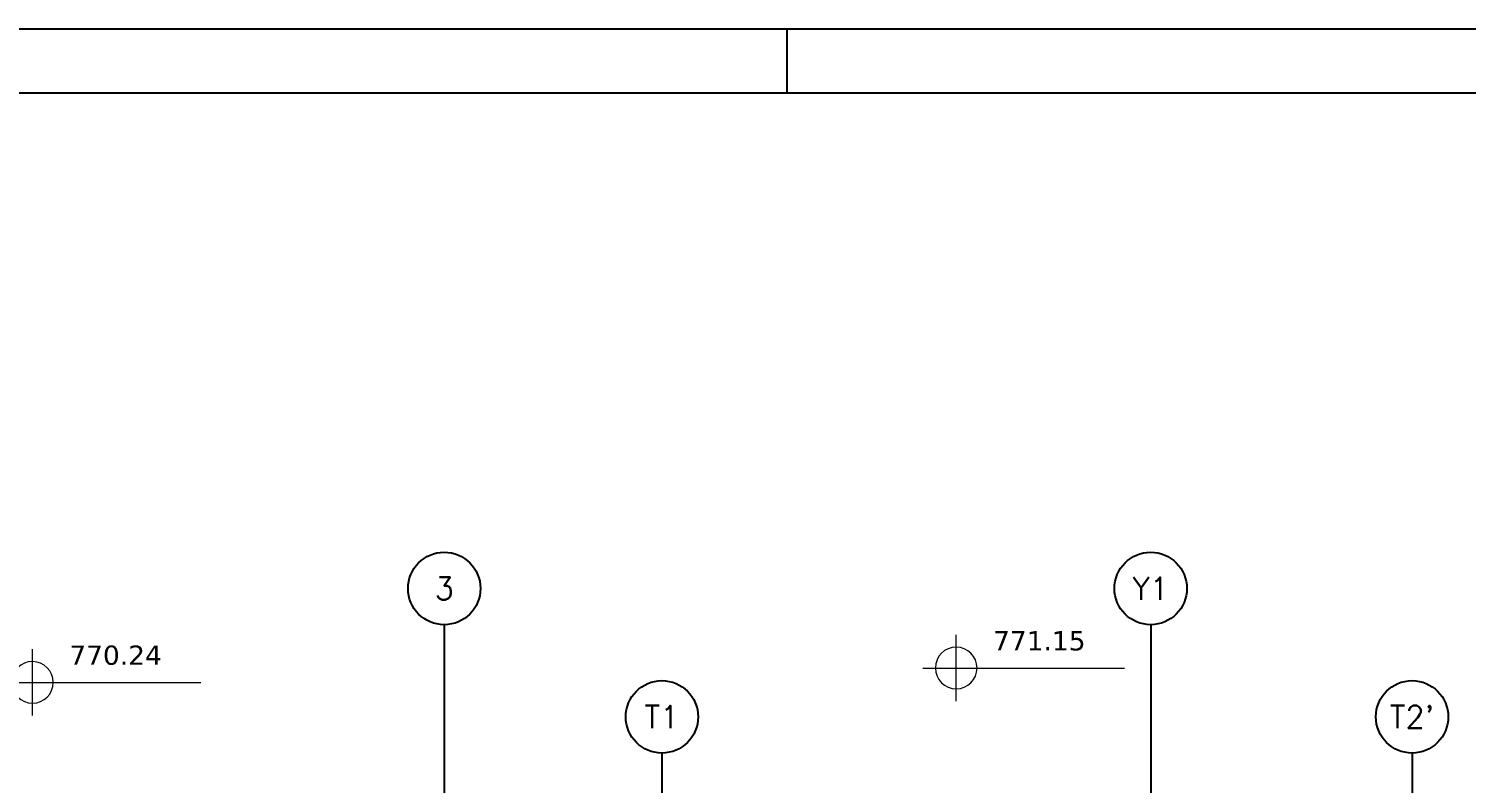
# Model space of a CAD drawing. Extents: x -4172 to 5482, y -2094 to 2406.
# Drawn here: x -1583 to -464, y 1818 to 2406 of the extents above; entities that cross this region are included whole.
import ezdxf
from ezdxf.enums import TextEntityAlignment as Align

# ---------------------------------------------------------------- set-up
doc = ezdxf.new("R2010")
doc.units = 0
doc.header["$LTSCALE"] = 50
doc.header["$MEASUREMENT"] = 0
doc.linetypes.add('EIXO', pattern=[6.8, 6, -0.4, 0, -0.4])
doc.layers.add('A-ANNO-NOTE', color=253, linetype='CONTINUOUS', lineweight=9)
for name, color, linetype in [('F-EIXO', 12, 'EIXO'), ('F-MARGEM', 1, 'CONTINUOUS'), ('F-TEXTO', 6, 'CONTINUOUS')]:
    doc.layers.add(name, color=color, linetype=linetype)
doc.styles.add('ROMANS', font='romans.shx')
doc.styles.add('Verdana_3', font='verdana.ttf', dxfattribs={"height": 20})

# ---------------------------------------------------------------- blocks, each defined once
blk = doc.blocks.new('*U8')
at = {"layer": 'F-EIXO'}
blk.add_line((0, 0), (0, -3127.9), dxfattribs=at)
at = {"layer": 'F-EIXO', "color": 2, "linetype": 'Continuous'}
blk.add_circle((0, 28.2), 28.2, dxfattribs=at)
at = {"layer": 'F-TEXTO', "style": 'ROMANS'}
blk.add_attdef('EIXO', text='', height=17.5, rotation=360, dxfattribs=at).set_placement((0, 28.2), align=Align.MIDDLE_CENTER)
blk = doc.blocks.new('*U40')
at = {"layer": 'F-EIXO'}
blk.add_line((0, 0), (0, -3027.9), dxfattribs=at)
at = {"layer": 'F-EIXO', "color": 2, "linetype": 'Continuous'}
blk.add_circle((0, 28.2), 28.2, dxfattribs=at)
at = {"layer": 'F-TEXTO', "style": 'ROMANS'}
blk.add_attdef('EIXO', text='', height=17.5, rotation=360, dxfattribs=at).set_placement((0, 28.2), align=Align.MIDDLE_CENTER)
blk = doc.blocks.new('*U10')
at = {"layer": 'F-EIXO'}
blk.add_line((0, 0), (0, -3027.9), dxfattribs=at)
at = {"layer": 'F-EIXO', "color": 2, "linetype": 'Continuous'}
blk.add_circle((0, 28.2), 28.2, dxfattribs=at)
at = {"layer": 'F-TEXTO', "style": 'ROMANS'}
blk.add_attdef('EIXO', text='', height=17.5, rotation=360, dxfattribs=at).set_placement((0, 28.2), align=Align.MIDDLE_CENTER)
blk = doc.blocks.new('*U13')
at = {"layer": 'F-EIXO'}
blk.add_line((0, 0), (0, -3127.9), dxfattribs=at)
at = {"layer": 'F-EIXO', "color": 2, "linetype": 'Continuous'}
blk.add_circle((0, 28.2), 28.2, dxfattribs=at)
at = {"layer": 'F-TEXTO', "style": 'ROMANS'}
blk.add_attdef('EIXO', text='', height=17.5, rotation=360, dxfattribs=at).set_placement((0, 28.2), align=Align.MIDDLE_CENTER)
blk = doc.blocks.new('A0-4L_900')
at = {"layer": 'F-MARGEM', "color": 2}
blk.add_line((63.4, 90), (63.4, 89), dxfattribs=at)
blk.add_lwpolyline([(0, 0), (0, 90), (192.9, 90), (192.9, 0)], close=True, dxfattribs=at)
at = {"layer": 'F-MARGEM', "color": 7}
blk.add_lwpolyline([(2.5, 89), (191.9, 89), (191.9, 1), (2.5, 1)], close=True, dxfattribs=at)
blk = doc.blocks.new('LGN-COTA - LGN-COTA-475391-Térreo')
at = {"layer": 'A-ANNO-NOTE'}
for p, q in [((-0.009, -0.238), (-0.009, 0.28)), ((-0.268, 0.021), (1.302, 0.021))]:
    blk.add_line(p, q, dxfattribs=at)
for centre, start, end in [((-0.009, 0.022), 90, 180), ((-0.009, 0.021), 360, 90), ((-0.009, 0.021), 180, 270), ((-0.009, 0.021), 270, 0)]:
    blk.add_arc(centre, 0.162, start, end, dxfattribs=at)
blk = doc.blocks.new('zw$7512')
at = {"layer": 'A-ANNO-NOTE', "xscale": 100, "yscale": 100, "zscale": 100}
for p in [(-660.5, 1691.5), (-1379.7, 1680.3)]:
    blk.add_blockref('LGN-COTA - LGN-COTA-475391-Térreo', p, dxfattribs=at)
at = {"layer": 'A-ANNO-NOTE', "style": 'Verdana_3'}
for s, p in [('771.15', (-632.7, 1707.3)), ('770.24', (-1351.9, 1696.1))]:
    blk.add_text(s, height=15, dxfattribs=at).set_placement(p)

msp = doc.modelspace()

# ---------------------------------------------------------------- block references
at = {"layer": 'A-ANNO-NOTE', "linetype": 'Continuous'}
msp.add_blockref('zw$7512', (-199.5, 214), dxfattribs=at)
at = {"layer": 'F-EIXO', "linetype": 'Continuous'}
for name, p, values in [('*U13', (-1259.5, 1941.357), {'EIXO': '3'}), ('*U8', (-709.5, 1941.357), {'EIXO': 'Y1'}), ('*U10', (-1090, 1841.357), {'EIXO': 'T1'}), ('*U40', (-506, 1841.357), {'EIXO': "T2'"})]:
    msp.add_blockref(name, p, dxfattribs=at).add_auto_attribs(values)
at = {"layer": 'F-MARGEM', "linetype": 'Continuous', "xscale": 50, "yscale": 50, "zscale": 50}
msp.add_blockref('A0-4L_900', (-4162.872, -2094.493), dxfattribs=at)

doc.saveas('drawing.dxf')
